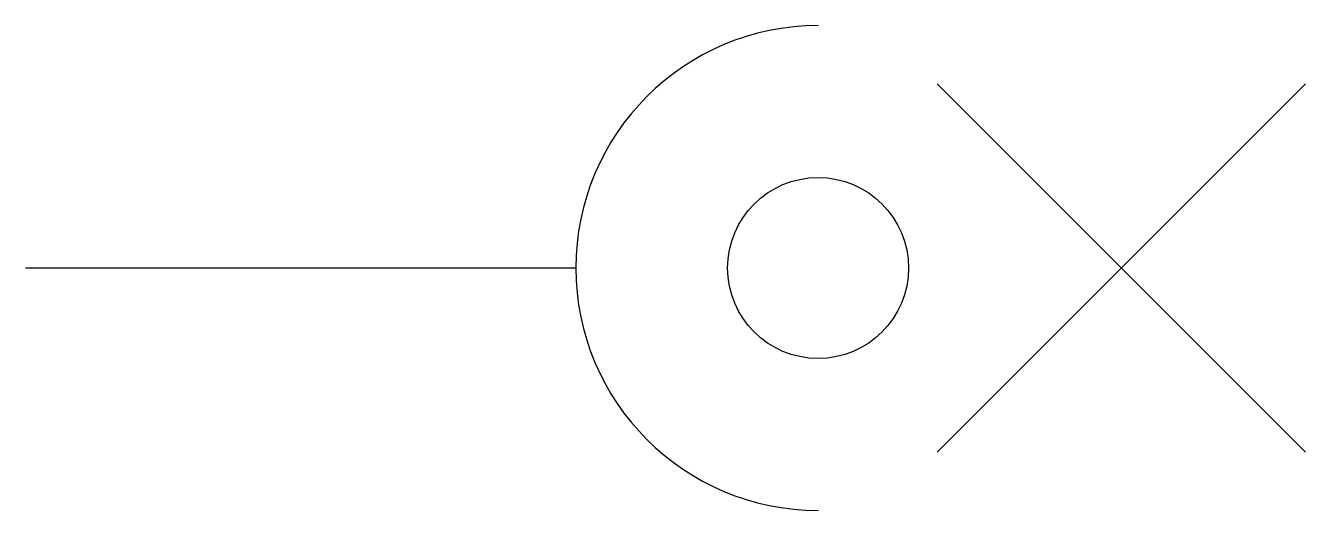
# Model space of a CAD drawing. Header units: metres. Extents: x 0 to 4.95, y -0.94 to 0.94.
import ezdxf

# ---------------------------------------------------------------- set-up
doc = ezdxf.new("R2010")
doc.units = ezdxf.units.M
doc.layers.add('X-XX-AL-HULPLIJN-G', color=7, linetype='Continuous', lineweight=18, plot=False)

msp = doc.modelspace()

# ---------------------------------------------------------------- linework, layer by layer
for p, q in [((3.527, -0.7126), (4.9521, 0.7126)), ((4.9521, -0.7126), (3.527, 0.7126)), ((2.1291, 0), (0, 0))]:
    msp.add_line(p, q)
msp.add_circle((3.0666, 0), 0.35)
msp.add_arc((3.0666, 0), 0.9375, 90, 270)
at = {"layer": 'X-XX-AL-HULPLIJN-G'}
msp.add_line((3.0666, -0.9375), (3.0666, -0.9375), dxfattribs=at)

doc.saveas('drawing.dxf')
